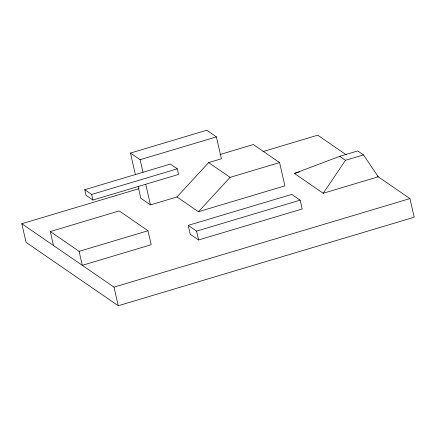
<?xml version="1.0" encoding="UTF-8"?>
<svg xmlns="http://www.w3.org/2000/svg" width="436" height="436" viewBox="0 0 436 436"><rect width="100%" height="100%" fill="white"/><g stroke="black" fill="none" stroke-linecap="round" stroke-linejoin="round"><path stroke-width="0.65" d="M323.218 193.257L345.481 160.29L363.515 154.894L378.241 176.793L323.218 193.257L294.404 173.446L339.72 156.328L357.754 150.932L363.515 154.894M138.108 186.472L140.812 198.255L150.464 204.893L176.972 196.963L208.631 162.601L221.423 158.775L216.409 136.882L206.757 130.244L130.462 153.069L135.411 174.683M198.44 211.727L230.099 177.365L279.58 162.563L284.915 185.856L198.44 211.727L176.972 196.963M130.462 153.069L140.114 159.707L216.409 136.882M84.726 189.704L170.367 164.083L177.283 168.836L178.564 174.427L92.923 200.048L86.006 195.295L84.726 189.704L91.642 194.461L92.923 200.048M219.897 154.551L253.36 144.539L279.58 162.563M91.642 194.461L177.283 168.836M377.135 176.035L409.933 198.587L414.2 217.221L118.26 305.756L26.067 242.362L21.8 223.728L139.133 188.63M262.984 151.575L317.74 135.193L346.238 154.785M50.287 231.543L119.186 210.931L148 230.742L151.199 244.716L82.3 265.333L79.101 251.354L50.287 231.543L53.492 245.523M294.404 173.446L299.587 171.898M79.101 251.354L148 230.742M188.205 225.379L291.788 194.391L300.142 200.135L302.17 208.986L198.587 239.974L190.232 234.23L188.205 225.379L196.56 231.124L198.587 239.974M196.56 231.124L300.142 200.135M21.8 223.728L113.992 287.122L409.933 198.587M339.72 156.328L345.481 160.29M208.631 162.601L230.099 177.365M140.114 159.707L142.992 172.275M145.782 184.455L150.464 204.893M113.992 287.122L118.26 305.756"/></g></svg>
